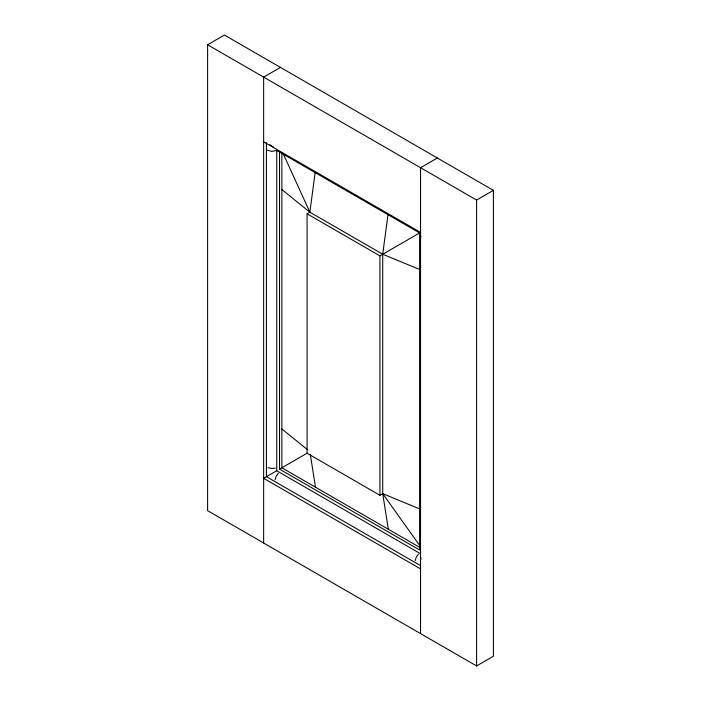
<?xml version="1.0" encoding="UTF-8"?>
<svg xmlns="http://www.w3.org/2000/svg" width="701" height="701" viewBox="0 0 701 701"><rect width="100%" height="100%" fill="white"/><g stroke="black" fill="none" stroke-linecap="round" stroke-linejoin="round"><path stroke-width="1.05" d="M420.758 559.617L420.828 557.514M420.758 237.42L420.828 236.342M266.441 149.909L271.769 151.407L276.72 150.443L419.61 232.942L419.61 550.013L279.515 469.135L307.073 453.223L307.073 213.805L309.868 212.184L315.187 172.28M388.039 214.34L382.72 254.244L382.72 493.662L388.328 529.255M275.011 479.764L276.212 476.172L278.306 473.289M415.106 560.651L416.315 557.05L418.409 554.167M207.601 44.759L224.416 35.05L493.399 190.348L493.399 656.241L476.584 665.95L207.601 510.652L207.601 44.759L476.584 200.057L493.399 190.348M280.453 67.401L263.637 77.11L263.637 543.003M437.363 157.997L420.547 167.697L420.547 633.599M419.934 509.014L382.72 493.662L379.924 495.283L379.924 255.865L420.083 232.679M419.61 553.247L276.72 470.748L263.637 478.301L420.547 568.888M275.318 468.102L271.769 468.47L268.054 467.725M419.934 269.596L382.72 254.244L309.868 212.184L281.855 189.542M273.627 147.254L269.867 144.695M263.637 141.821L420.547 232.408M307.073 213.805L379.924 255.865M307.073 453.223L379.924 495.283M420.083 547.586L281.855 467.786L281.855 152.871M420.547 565.654L266.441 476.68L266.441 142.356M281.855 428.959L307.327 449.551M382.72 493.662L420.048 546.009M283.213 153.685L309.868 212.184M310.385 454.844L315.476 487.195M476.584 200.057L476.584 665.95M279.515 152.064L279.515 469.135M276.72 150.443L276.72 470.748"/></g></svg>
